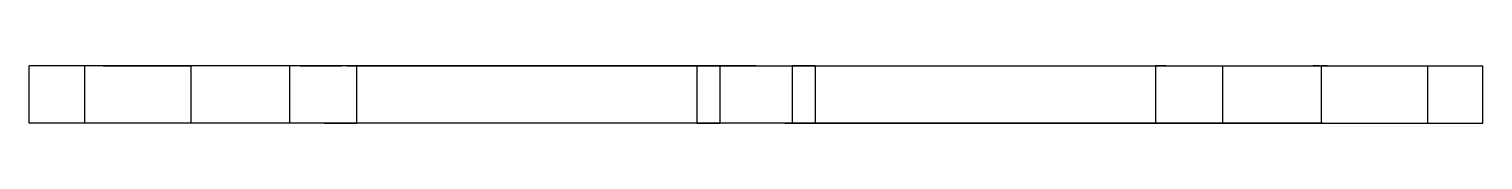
# Model space of a CAD drawing. Header units: millimetres. Extents: x -55 to 178, y -160 to 38.
# Drawn here: x 102 to 178, y -130 to -127 of the extents above; entities that cross this region are included whole.
import ezdxf

# ---------------------------------------------------------------- set-up
doc = ezdxf.new("R2010")
doc.units = ezdxf.units.MM
doc.layers.add('YZ', color=7, linetype='Continuous')

msp = doc.modelspace()

# ---------------------------------------------------------------- linework, layer by layer
at = {"layer": 'YZ'}
for p, q in [((102.068, -127), (102.008, -127)), ((102.008, -130), (102.008, -127)), ((102.188, -127), (102.068, -127)), ((102.367, -127), (102.188, -127)), ((102.607, -127), (102.367, -127)), ((102.905, -127), (102.607, -127)), ((103.262, -127), (102.905, -127)), ((103.678, -127), (103.262, -127)), ((104.15, -127), (103.678, -127)), ((104.68, -127), (104.15, -127)), ((105.265, -127), (104.68, -127)), ((104.906, -127), (104.901, -127)), ((104.901, -127), (104.901, -130)), ((104.915, -127), (104.906, -127)), ((104.93, -127), (104.915, -127)), ((104.95, -127), (104.93, -127)), ((104.974, -127), (104.95, -127)), ((105.003, -127), (104.974, -127)), ((105.037, -127), (105.003, -127)), ((105.076, -127), (105.037, -127)), ((105.119, -127), (105.076, -127)), ((105.167, -127), (105.119, -127)), ((105.219, -127), (105.167, -127)), ((105.276, -127), (105.219, -127)), ((105.905, -127), (105.265, -127)), ((105.337, -127), (105.276, -127)), ((105.402, -127), (105.337, -127)), ((105.471, -127), (105.402, -127)), ((105.545, -127), (105.471, -127)), ((105.622, -127), (105.545, -127)), ((105.703, -127), (105.622, -127)), ((105.788, -127), (105.703, -127)), ((105.876, -127), (105.788, -127)), ((105.876, -127), (105.967, -127)), ((106.599, -127), (105.905, -127)), ((105.967, -127), (106.062, -127)), ((106.062, -127), (106.16, -127)), ((106.16, -127), (106.261, -127)), ((106.261, -127), (106.364, -127)), ((106.364, -127), (106.47, -127)), ((106.47, -127), (106.579, -127)), ((106.579, -127), (106.689, -127)), ((107.346, -127), (106.599, -127)), ((106.689, -127), (106.802, -127)), ((106.802, -127), (106.917, -127)), ((106.917, -127), (107.033, -127)), ((107.033, -127), (107.151, -127)), ((107.151, -127), (107.271, -127)), ((107.271, -127), (107.391, -127)), ((108.144, -127), (107.346, -127)), ((107.391, -127), (107.513, -127)), ((107.513, -127), (107.635, -127)), ((107.635, -127), (107.758, -127)), ((107.758, -127), (107.881, -127)), ((107.881, -127), (108.004, -127)), ((108.004, -127), (108.127, -127)), ((108.127, -127), (108.251, -127)), ((108.993, -127), (108.144, -127)), ((108.251, -127), (108.373, -127)), ((108.373, -127), (108.495, -127)), ((108.495, -127), (108.617, -127)), ((108.617, -127), (108.737, -127)), ((108.737, -127), (108.856, -127)), ((108.856, -127), (108.974, -127)), ((108.974, -127), (109.091, -127)), ((109.891, -127), (108.993, -127)), ((109.091, -127), (109.205, -127)), ((109.205, -127), (109.318, -127)), ((109.318, -127), (109.428, -127)), ((109.428, -127), (109.537, -127)), ((109.537, -127), (109.643, -127)), ((109.643, -127), (109.746, -127)), ((109.746, -127), (109.847, -127)), ((109.847, -127), (109.944, -127)), ((110.836, -127), (109.891, -127)), ((109.944, -127), (110.039, -127)), ((110.039, -127), (110.13, -127)), ((110.13, -127), (110.218, -127)), ((110.218, -127), (110.302, -127)), ((110.302, -127), (110.383, -127)), ((110.383, -127), (110.46, -127)), ((110.556, -127), (110.46, -127)), ((110.46, -127), (110.46, -130)), ((110.697, -127), (110.556, -127)), ((110.882, -127), (110.697, -127)), ((111.828, -127), (110.836, -127)), ((111.112, -127), (110.882, -127)), ((111.386, -127), (111.112, -127)), ((111.703, -127), (111.386, -127)), ((112.063, -127), (111.703, -127)), ((112.864, -127), (111.828, -127)), ((112.466, -127), (112.063, -127)), ((112.911, -127), (112.466, -127)), ((113.943, -127), (112.864, -127)), ((113.396, -127), (112.911, -127)), ((113.923, -127), (113.396, -127)), ((114.489, -127), (113.923, -127)), ((115.063, -127), (113.943, -127)), ((115.093, -127), (114.489, -127)), ((116.223, -127), (115.063, -127)), ((115.736, -127), (115.093, -127)), ((115.626, -127), (115.623, -127)), ((115.623, -127), (115.623, -130)), ((115.631, -127), (115.626, -127)), ((115.64, -127), (115.631, -127)), ((115.651, -127), (115.64, -127)), ((115.664, -127), (115.651, -127)), ((115.681, -127), (115.664, -127)), ((115.7, -127), (115.681, -127)), ((115.722, -127), (115.7, -127)), ((115.746, -127), (115.722, -127)), ((116.416, -127), (115.736, -127)), ((115.773, -127), (115.746, -127)), ((115.802, -127), (115.773, -127)), ((115.834, -127), (115.802, -127)), ((115.869, -127), (115.834, -127)), ((115.906, -127), (115.869, -127)), ((115.945, -127), (115.906, -127)), ((115.986, -127), (115.945, -127)), ((116.03, -127), (115.986, -127)), ((116.075, -127), (116.03, -127)), ((116.123, -127), (116.075, -127)), ((116.173, -127), (116.123, -127)), ((116.173, -127), (116.224, -127)), ((117.42, -127), (116.223, -127)), ((116.224, -127), (116.278, -127)), ((116.278, -127), (116.333, -127)), ((116.333, -127), (116.39, -127)), ((116.39, -127), (116.448, -127)), ((117.131, -127), (116.416, -127)), ((116.448, -127), (116.508, -127)), ((116.508, -127), (116.569, -127)), ((116.569, -127), (116.631, -127)), ((116.631, -127), (116.695, -127)), ((116.695, -127), (116.76, -127)), ((116.76, -127), (116.825, -127)), ((116.825, -127), (116.892, -127)), ((116.892, -127), (116.959, -127)), ((116.959, -127), (117.027, -127)), ((117.027, -127), (117.095, -127)), ((117.095, -127), (117.164, -127)), ((117.882, -127), (117.131, -127)), ((117.164, -127), (117.234, -127)), ((117.234, -127), (117.303, -127)), ((117.303, -127), (117.373, -127)), ((117.373, -127), (117.442, -127)), ((118.653, -127), (117.42, -127)), ((117.442, -127), (117.512, -127)), ((117.512, -127), (117.581, -127)), ((117.581, -127), (117.65, -127)), ((117.65, -127), (117.718, -127)), ((117.718, -127), (117.786, -127)), ((117.786, -127), (117.853, -127)), ((117.853, -127), (117.92, -127)), ((118.665, -127), (117.882, -127)), ((117.92, -127), (117.986, -127)), ((117.986, -127), (118.05, -127)), ((118.05, -127), (118.114, -127)), ((118.114, -127), (118.176, -127)), ((118.176, -127), (118.238, -127)), ((118.238, -127), (118.297, -127)), ((118.297, -127), (118.356, -127)), ((118.412, -127), (118.356, -127)), ((118.468, -127), (118.412, -127)), ((118.521, -127), (118.468, -127)), ((118.573, -127), (118.521, -127)), ((118.622, -127), (118.573, -127)), ((118.622, -127), (118.67, -127)), ((119.92, -127), (118.653, -127)), ((118.665, -127), (119.482, -127)), ((118.716, -127), (118.67, -127)), ((118.759, -127), (118.716, -127)), ((118.801, -127), (118.759, -127)), ((118.84, -127), (118.801, -127)), ((118.876, -127), (118.84, -127)), ((118.911, -127), (118.876, -127)), ((118.943, -127), (118.911, -127)), ((118.972, -127), (118.943, -127)), ((118.999, -127), (118.972, -127)), ((119.024, -127), (118.999, -127)), ((119.045, -127), (119.024, -127)), ((119.045, -127), (119.064, -127)), ((119.081, -127), (119.064, -127)), ((119.081, -127), (119.095, -127)), ((119.095, -127), (119.106, -127)), ((119.106, -127), (119.114, -127)), ((119.114, -127), (119.119, -127)), ((119.119, -127), (119.122, -127)), ((119.122, -127), (119.122, -130)), ((119.482, -127), (120.329, -127)), ((121.219, -127), (119.92, -127)), ((120.329, -127), (121.207, -127)), ((121.207, -127), (122.113, -127)), ((122.547, -127), (121.219, -127)), ((122.113, -127), (123.046, -127)), ((123.902, -127), (122.547, -127)), ((123.046, -127), (124.006, -127)), ((125.284, -127), (123.902, -127)), ((124.006, -127), (124.989, -127)), ((124.989, -127), (125.995, -127)), ((126.688, -127), (125.284, -127)), ((125.995, -127), (127.023, -127)), ((128.114, -127), (126.688, -127)), ((127.023, -127), (128.07, -127)), ((128.07, -127), (129.136, -127)), ((129.558, -127), (128.114, -127)), ((129.136, -127), (130.218, -127)), ((131.019, -127), (129.558, -127)), ((130.218, -127), (131.315, -127)), ((132.494, -127), (131.019, -127)), ((131.315, -127), (132.425, -127)), ((132.425, -127), (133.546, -127)), ((133.981, -127), (132.494, -127)), ((133.546, -127), (134.678, -127)), ((135.477, -127), (133.981, -127)), ((134.678, -127), (135.817, -127)), ((136.981, -127), (135.477, -127)), ((135.817, -127), (136.963, -127)), ((136.902, -127), (136.9, -127)), ((136.903, -127), (136.9, -127)), ((136.9, -127), (136.9, -130)), ((136.909, -127), (136.902, -127)), ((136.91, -127), (136.903, -127)), ((136.922, -127), (136.909, -127)), ((136.923, -127), (136.91, -127)), ((136.939, -127), (136.922, -127)), ((136.94, -127), (136.923, -127)), ((136.96, -127), (136.939, -127)), ((136.94, -127), (136.962, -127)), ((136.987, -127), (136.96, -127)), ((136.989, -127), (136.962, -127)), ((136.963, -127), (138.114, -127)), ((138.489, -127), (136.981, -127)), ((137.018, -127), (136.987, -127)), ((137.021, -127), (136.989, -127)), ((137.055, -127), (137.018, -127)), ((137.021, -127), (137.057, -127)), ((137.095, -127), (137.055, -127)), ((137.098, -127), (137.057, -127)), ((137.141, -127), (137.095, -127)), ((137.144, -127), (137.098, -127)), ((137.191, -127), (137.141, -127)), ((137.194, -127), (137.144, -127)), ((137.245, -127), (137.191, -127)), ((137.194, -127), (137.249, -127)), ((137.304, -127), (137.245, -127)), ((137.308, -127), (137.249, -127)), ((137.367, -127), (137.304, -127)), ((137.371, -127), (137.308, -127)), ((137.434, -127), (137.367, -127)), ((137.438, -127), (137.371, -127)), ((137.505, -127), (137.434, -127)), ((137.51, -127), (137.438, -127)), ((137.58, -127), (137.505, -127)), ((137.51, -127), (137.585, -127)), ((137.659, -127), (137.58, -127)), ((137.585, -127), (137.665, -127)), ((137.742, -127), (137.659, -127)), ((137.665, -127), (137.748, -127)), ((137.742, -127), (137.828, -127)), ((137.748, -127), (137.834, -127)), ((137.828, -127), (137.918, -127)), ((137.834, -127), (137.924, -127)), ((137.918, -127), (138.011, -127)), ((137.924, -127), (138.017, -127)), ((138.011, -127), (138.107, -127)), ((138.017, -127), (138.114, -127)), ((138.107, -127), (138.207, -127)), ((138.114, -127), (138.114, -130)), ((138.207, -127), (138.309, -127)), ((138.309, -127), (138.413, -127)), ((138.413, -127), (138.521, -127)), ((140, -127), (138.489, -127)), ((138.521, -127), (138.63, -127)), ((138.63, -127), (138.742, -127)), ((138.742, -127), (138.856, -127)), ((138.856, -127), (138.971, -127)), ((138.971, -127), (139.088, -127)), ((139.088, -127), (139.207, -127)), ((139.207, -127), (139.327, -127)), ((139.327, -127), (139.448, -127)), ((139.448, -127), (139.57, -127)), ((139.57, -127), (139.692, -127)), ((139.692, -127), (139.815, -127)), ((139.815, -127), (139.938, -127)), ((139.938, -127), (140.062, -127)), ((140, -127), (141.511, -127)), ((140.062, -127), (140.185, -127)), ((140.185, -127), (140.308, -127)), ((140.308, -127), (140.43, -127)), ((140.43, -127), (140.552, -127)), ((140.552, -127), (140.673, -127)), ((140.673, -127), (140.793, -127)), ((140.793, -127), (140.912, -127)), ((140.912, -127), (141.029, -127)), ((141.029, -127), (141.144, -127)), ((141.144, -127), (141.258, -127)), ((141.258, -127), (141.37, -127)), ((141.37, -127), (141.479, -127)), ((141.479, -127), (141.587, -127)), ((141.511, -127), (143.019, -127)), ((141.587, -127), (141.691, -127)), ((141.691, -127), (141.793, -127)), ((141.793, -127), (141.893, -127)), ((143.037, -127), (141.886, -127)), ((141.983, -127), (141.886, -127)), ((141.886, -127), (141.886, -130)), ((141.893, -127), (141.989, -127)), ((142.076, -127), (141.983, -127)), ((141.989, -127), (142.082, -127)), ((142.166, -127), (142.076, -127)), ((142.082, -127), (142.172, -127)), ((142.252, -127), (142.166, -127)), ((142.172, -127), (142.258, -127)), ((142.335, -127), (142.252, -127)), ((142.258, -127), (142.341, -127)), ((142.415, -127), (142.335, -127)), ((142.341, -127), (142.42, -127)), ((142.49, -127), (142.415, -127)), ((142.42, -127), (142.495, -127)), ((142.562, -127), (142.49, -127)), ((142.495, -127), (142.566, -127)), ((142.562, -127), (142.629, -127)), ((142.566, -127), (142.633, -127)), ((142.692, -127), (142.629, -127)), ((142.633, -127), (142.696, -127)), ((142.751, -127), (142.692, -127)), ((142.696, -127), (142.755, -127)), ((142.806, -127), (142.751, -127)), ((142.755, -127), (142.809, -127)), ((142.806, -127), (142.856, -127)), ((142.809, -127), (142.859, -127)), ((142.902, -127), (142.856, -127)), ((142.859, -127), (142.905, -127)), ((142.943, -127), (142.902, -127)), ((142.905, -127), (142.945, -127)), ((142.979, -127), (142.943, -127)), ((142.945, -127), (142.982, -127)), ((143.011, -127), (142.979, -127)), ((142.982, -127), (143.013, -127)), ((143.038, -127), (143.011, -127)), ((143.013, -127), (143.04, -127)), ((143.019, -127), (144.523, -127)), ((143.037, -127), (144.183, -127)), ((143.06, -127), (143.038, -127)), ((143.04, -127), (143.061, -127)), ((143.06, -127), (143.077, -127)), ((143.061, -127), (143.078, -127)), ((143.09, -127), (143.077, -127)), ((143.078, -127), (143.091, -127)), ((143.097, -127), (143.09, -127)), ((143.098, -127), (143.091, -127)), ((143.1, -127), (143.097, -127)), ((143.098, -127), (143.1, -127)), ((143.1, -127), (143.1, -130)), ((144.183, -127), (145.322, -127)), ((144.523, -127), (146.019, -127)), ((145.322, -127), (146.454, -127)), ((146.019, -127), (147.506, -127)), ((146.454, -127), (147.575, -127)), ((147.506, -127), (148.981, -127)), ((147.575, -127), (148.685, -127)), ((148.685, -127), (149.782, -127)), ((148.981, -127), (150.442, -127)), ((149.782, -127), (150.864, -127)), ((150.442, -127), (151.886, -127)), ((150.864, -127), (151.93, -127)), ((151.886, -127), (153.312, -127)), ((151.93, -127), (152.977, -127)), ((152.977, -127), (154.005, -127)), ((153.312, -127), (154.716, -127)), ((154.005, -127), (155.011, -127)), ((154.716, -127), (156.098, -127)), ((155.011, -127), (155.994, -127)), ((155.994, -127), (156.954, -127)), ((156.098, -127), (157.453, -127)), ((156.954, -127), (157.887, -127)), ((157.453, -127), (158.781, -127)), ((157.887, -127), (158.793, -127)), ((158.781, -127), (160.08, -127)), ((158.793, -127), (159.671, -127)), ((159.671, -127), (160.518, -127)), ((160.08, -127), (161.347, -127)), ((160.518, -127), (161.335, -127)), ((160.881, -127), (160.878, -127)), ((160.878, -127), (160.878, -130)), ((160.886, -127), (160.881, -127)), ((160.894, -127), (160.886, -127)), ((160.905, -127), (160.894, -127)), ((160.919, -127), (160.905, -127)), ((160.936, -127), (160.919, -127)), ((160.955, -127), (160.936, -127)), ((160.976, -127), (160.955, -127)), ((161.001, -127), (160.976, -127)), ((161.028, -127), (161.001, -127)), ((161.057, -127), (161.028, -127)), ((161.089, -127), (161.057, -127)), ((161.124, -127), (161.089, -127)), ((161.16, -127), (161.124, -127)), ((161.199, -127), (161.16, -127)), ((161.241, -127), (161.199, -127)), ((161.284, -127), (161.241, -127)), ((161.33, -127), (161.284, -127)), ((161.378, -127), (161.33, -127)), ((161.335, -127), (162.118, -127)), ((161.347, -127), (162.58, -127)), ((161.427, -127), (161.378, -127)), ((161.427, -127), (161.479, -127)), ((161.479, -127), (161.532, -127)), ((161.532, -127), (161.588, -127)), ((161.588, -127), (161.644, -127)), ((161.644, -127), (161.703, -127)), ((161.703, -127), (161.762, -127)), ((161.762, -127), (161.824, -127)), ((161.824, -127), (161.886, -127)), ((161.886, -127), (161.95, -127)), ((161.95, -127), (162.014, -127)), ((162.014, -127), (162.08, -127)), ((162.08, -127), (162.147, -127)), ((162.118, -127), (162.869, -127)), ((162.147, -127), (162.214, -127)), ((162.214, -127), (162.282, -127)), ((162.282, -127), (162.35, -127)), ((162.35, -127), (162.419, -127)), ((162.419, -127), (162.488, -127)), ((162.488, -127), (162.558, -127)), ((162.558, -127), (162.627, -127)), ((162.58, -127), (163.777, -127)), ((162.627, -127), (162.697, -127)), ((162.697, -127), (162.766, -127)), ((162.766, -127), (162.836, -127)), ((162.836, -127), (162.905, -127)), ((162.869, -127), (163.584, -127)), ((162.905, -127), (162.973, -127)), ((162.973, -127), (163.041, -127)), ((163.041, -127), (163.108, -127)), ((163.108, -127), (163.175, -127)), ((163.175, -127), (163.24, -127)), ((163.24, -127), (163.305, -127)), ((163.305, -127), (163.369, -127)), ((163.369, -127), (163.431, -127)), ((163.431, -127), (163.492, -127)), ((163.492, -127), (163.552, -127)), ((163.552, -127), (163.61, -127)), ((163.584, -127), (164.264, -127)), ((163.61, -127), (163.667, -127)), ((163.667, -127), (163.722, -127)), ((163.722, -127), (163.776, -127)), ((163.776, -127), (163.827, -127)), ((163.777, -127), (164.937, -127)), ((163.827, -127), (163.877, -127)), ((163.877, -127), (163.925, -127)), ((163.925, -127), (163.97, -127)), ((163.97, -127), (164.014, -127)), ((164.014, -127), (164.055, -127)), ((164.055, -127), (164.094, -127)), ((164.094, -127), (164.131, -127)), ((164.131, -127), (164.166, -127)), ((164.166, -127), (164.198, -127)), ((164.198, -127), (164.227, -127)), ((164.227, -127), (164.254, -127)), ((164.254, -127), (164.278, -127)), ((164.264, -127), (164.907, -127)), ((164.278, -127), (164.3, -127)), ((164.3, -127), (164.319, -127)), ((164.319, -127), (164.336, -127)), ((164.336, -127), (164.349, -127)), ((164.349, -127), (164.36, -127)), ((164.36, -127), (164.369, -127)), ((164.369, -127), (164.374, -127)), ((164.374, -127), (164.377, -127)), ((164.377, -127), (164.377, -130)), ((164.907, -127), (165.511, -127)), ((164.937, -127), (166.057, -127)), ((165.511, -127), (166.077, -127)), ((166.057, -127), (167.136, -127)), ((166.077, -127), (166.604, -127)), ((166.604, -127), (167.089, -127)), ((167.089, -127), (167.534, -127)), ((167.136, -127), (168.172, -127)), ((167.534, -127), (167.937, -127)), ((167.937, -127), (168.297, -127)), ((168.172, -127), (169.164, -127)), ((168.297, -127), (168.614, -127)), ((168.614, -127), (168.888, -127)), ((168.888, -127), (169.118, -127)), ((169.303, -127), (169.118, -127)), ((169.164, -127), (170.109, -127)), ((169.444, -127), (169.303, -127)), ((169.444, -127), (169.54, -127)), ((169.617, -127), (169.54, -127)), ((169.54, -127), (169.54, -130)), ((169.698, -127), (169.617, -127)), ((169.782, -127), (169.698, -127)), ((169.87, -127), (169.782, -127)), ((169.87, -127), (169.961, -127)), ((169.961, -127), (170.056, -127)), ((170.056, -127), (170.153, -127)), ((170.109, -127), (171.007, -127)), ((170.153, -127), (170.254, -127)), ((170.254, -127), (170.357, -127)), ((170.357, -127), (170.463, -127)), ((170.463, -127), (170.572, -127)), ((170.572, -127), (170.682, -127)), ((170.682, -127), (170.795, -127)), ((170.795, -127), (170.909, -127)), ((170.909, -127), (171.026, -127)), ((171.007, -127), (171.856, -127)), ((171.026, -127), (171.144, -127)), ((171.144, -127), (171.263, -127)), ((171.263, -127), (171.383, -127)), ((171.383, -127), (171.505, -127)), ((171.505, -127), (171.627, -127)), ((171.627, -127), (171.749, -127)), ((171.749, -127), (171.873, -127)), ((171.856, -127), (172.654, -127)), ((171.873, -127), (171.996, -127)), ((171.996, -127), (172.119, -127)), ((172.119, -127), (172.242, -127)), ((172.242, -127), (172.365, -127)), ((172.365, -127), (172.487, -127)), ((172.487, -127), (172.609, -127)), ((172.609, -127), (172.729, -127)), ((172.654, -127), (173.401, -127)), ((172.729, -127), (172.849, -127)), ((172.849, -127), (172.967, -127)), ((172.967, -127), (173.083, -127)), ((173.083, -127), (173.198, -127)), ((173.198, -127), (173.311, -127)), ((173.311, -127), (173.421, -127)), ((173.401, -127), (174.095, -127)), ((173.421, -127), (173.53, -127)), ((173.53, -127), (173.636, -127)), ((173.636, -127), (173.739, -127)), ((173.739, -127), (173.84, -127)), ((173.84, -127), (173.938, -127)), ((173.938, -127), (174.033, -127)), ((174.033, -127), (174.124, -127)), ((174.095, -127), (174.735, -127)), ((174.124, -127), (174.212, -127)), ((174.212, -127), (174.297, -127)), ((174.297, -127), (174.378, -127)), ((174.378, -127), (174.455, -127)), ((174.455, -127), (174.529, -127)), ((174.529, -127), (174.598, -127)), ((174.598, -127), (174.663, -127)), ((174.663, -127), (174.724, -127)), ((174.724, -127), (174.781, -127)), ((174.735, -127), (175.32, -127)), ((174.781, -127), (174.833, -127)), ((174.833, -127), (174.881, -127)), ((174.881, -127), (174.924, -127)), ((174.924, -127), (174.963, -127)), ((174.963, -127), (174.997, -127)), ((174.997, -127), (175.026, -127)), ((175.026, -127), (175.05, -127)), ((175.05, -127), (175.07, -127)), ((175.07, -127), (175.085, -127)), ((175.085, -127), (175.094, -127)), ((175.094, -127), (175.099, -127)), ((175.099, -127), (175.099, -130)), ((175.32, -127), (175.85, -127)), ((175.85, -127), (176.322, -127)), ((176.322, -127), (176.738, -127)), ((176.738, -127), (177.095, -127)), ((177.095, -127), (177.393, -127)), ((177.393, -127), (177.633, -127)), ((177.633, -127), (177.812, -127)), ((177.812, -127), (177.932, -127)), ((177.932, -127), (177.992, -127)), ((177.992, -130), (177.992, -127)), ((102.068, -130), (102.008, -130)), ((102.188, -130), (102.068, -130)), ((102.367, -130), (102.188, -130)), ((102.607, -130), (102.367, -130)), ((102.905, -130), (102.607, -130)), ((103.262, -130), (102.905, -130)), ((103.678, -130), (103.262, -130)), ((104.15, -130), (103.678, -130)), ((104.68, -130), (104.15, -130)), ((105.265, -130), (104.68, -130)), ((104.906, -130), (104.901, -130)), ((104.915, -130), (104.906, -130)), ((104.93, -130), (104.915, -130)), ((104.95, -130), (104.93, -130)), ((104.974, -130), (104.95, -130)), ((105.003, -130), (104.974, -130)), ((105.037, -130), (105.003, -130)), ((105.076, -130), (105.037, -130)), ((105.119, -130), (105.076, -130)), ((105.167, -130), (105.119, -130)), ((105.219, -130), (105.167, -130)), ((105.276, -130), (105.219, -130)), ((105.905, -130), (105.265, -130)), ((105.337, -130), (105.276, -130)), ((105.402, -130), (105.337, -130)), ((105.471, -130), (105.402, -130)), ((105.545, -130), (105.471, -130)), ((105.622, -130), (105.545, -130)), ((105.703, -130), (105.622, -130)), ((105.788, -130), (105.703, -130)), ((105.876, -130), (105.788, -130)), ((105.967, -130), (105.876, -130)), ((106.599, -130), (105.905, -130)), ((106.062, -130), (105.967, -130)), ((106.16, -130), (106.062, -130)), ((106.261, -130), (106.16, -130)), ((106.364, -130), (106.261, -130)), ((106.47, -130), (106.364, -130)), ((106.579, -130), (106.47, -130)), ((106.689, -130), (106.579, -130)), ((107.346, -130), (106.599, -130)), ((106.802, -130), (106.689, -130)), ((106.917, -130), (106.802, -130)), ((107.033, -130), (106.917, -130)), ((107.151, -130), (107.033, -130)), ((107.271, -130), (107.151, -130)), ((107.391, -130), (107.271, -130)), ((108.144, -130), (107.346, -130)), ((107.513, -130), (107.391, -130)), ((107.635, -130), (107.513, -130)), ((107.758, -130), (107.635, -130)), ((107.881, -130), (107.758, -130)), ((108.004, -130), (107.881, -130)), ((108.127, -130), (108.004, -130)), ((108.251, -130), (108.127, -130)), ((108.993, -130), (108.144, -130)), ((108.373, -130), (108.251, -130)), ((108.495, -130), (108.373, -130)), ((108.617, -130), (108.495, -130)), ((108.737, -130), (108.617, -130)), ((108.856, -130), (108.737, -130)), ((108.974, -130), (108.856, -130)), ((109.091, -130), (108.974, -130)), ((109.891, -130), (108.993, -130)), ((109.205, -130), (109.091, -130)), ((109.318, -130), (109.205, -130)), ((109.428, -130), (109.318, -130)), ((109.537, -130), (109.428, -130)), ((109.643, -130), (109.537, -130)), ((109.746, -130), (109.643, -130)), ((109.847, -130), (109.746, -130)), ((109.944, -130), (109.847, -130)), ((110.836, -130), (109.891, -130)), ((110.039, -130), (109.944, -130)), ((110.13, -130), (110.039, -130)), ((110.218, -130), (110.13, -130)), ((110.302, -130), (110.218, -130)), ((110.383, -130), (110.302, -130)), ((110.46, -130), (110.383, -130)), ((110.556, -130), (110.46, -130)), ((110.697, -130), (110.556, -130)), ((110.882, -130), (110.697, -130)), ((111.828, -130), (110.836, -130)), ((111.112, -130), (110.882, -130)), ((111.386, -130), (111.112, -130)), ((111.703, -130), (111.386, -130)), ((112.063, -130), (111.703, -130)), ((112.864, -130), (111.828, -130)), ((112.466, -130), (112.063, -130)), ((112.911, -130), (112.466, -130)), ((113.943, -130), (112.864, -130)), ((113.396, -130), (112.911, -130)), ((113.923, -130), (113.396, -130)), ((114.489, -130), (113.923, -130)), ((115.063, -130), (113.943, -130)), ((115.093, -130), (114.489, -130)), ((116.223, -130), (115.063, -130)), ((115.736, -130), (115.093, -130)), ((115.626, -130), (115.623, -130)), ((115.631, -130), (115.626, -130)), ((115.64, -130), (115.631, -130)), ((115.651, -130), (115.64, -130)), ((115.664, -130), (115.651, -130)), ((115.681, -130), (115.664, -130)), ((115.7, -130), (115.681, -130)), ((115.722, -130), (115.7, -130)), ((115.746, -130), (115.722, -130)), ((116.416, -130), (115.736, -130)), ((115.773, -130), (115.746, -130)), ((115.802, -130), (115.773, -130)), ((115.834, -130), (115.802, -130)), ((115.869, -130), (115.834, -130)), ((115.906, -130), (115.869, -130)), ((115.945, -130), (115.906, -130)), ((115.986, -130), (115.945, -130)), ((116.03, -130), (115.986, -130)), ((116.075, -130), (116.03, -130)), ((116.123, -130), (116.075, -130)), ((116.173, -130), (116.123, -130)), ((116.224, -130), (116.173, -130)), ((117.42, -130), (116.223, -130)), ((116.278, -130), (116.224, -130)), ((116.333, -130), (116.278, -130)), ((116.39, -130), (116.333, -130)), ((116.448, -130), (116.39, -130)), ((117.131, -130), (116.416, -130)), ((116.508, -130), (116.448, -130)), ((116.569, -130), (116.508, -130)), ((116.631, -130), (116.569, -130)), ((116.695, -130), (116.631, -130)), ((116.76, -130), (116.695, -130)), ((116.825, -130), (116.76, -130)), ((116.892, -130), (116.825, -130)), ((116.959, -130), (116.892, -130)), ((117.027, -130), (116.959, -130)), ((117.095, -130), (117.027, -130)), ((117.164, -130), (117.095, -130)), ((117.882, -130), (117.131, -130)), ((117.234, -130), (117.164, -130)), ((117.303, -130), (117.234, -130)), ((117.373, -130), (117.303, -130)), ((117.442, -130), (117.373, -130)), ((118.653, -130), (117.42, -130)), ((117.442, -130), (117.512, -130)), ((117.512, -130), (117.581, -130)), ((117.581, -130), (117.65, -130)), ((117.65, -130), (117.718, -130)), ((117.718, -130), (117.786, -130)), ((117.786, -130), (117.853, -130)), ((117.853, -130), (117.92, -130)), ((118.665, -130), (117.882, -130)), ((117.92, -130), (117.986, -130)), ((117.986, -130), (118.05, -130)), ((118.05, -130), (118.114, -130)), ((118.114, -130), (118.176, -130)), ((118.176, -130), (118.238, -130)), ((118.238, -130), (118.297, -130)), ((118.297, -130), (118.356, -130)), ((118.356, -130), (118.412, -130)), ((118.412, -130), (118.468, -130)), ((118.468, -130), (118.521, -130)), ((118.521, -130), (118.573, -130)), ((118.573, -130), (118.622, -130)), ((118.622, -130), (118.67, -130)), ((119.92, -130), (118.653, -130)), ((119.482, -130), (118.665, -130)), ((118.67, -130), (118.716, -130)), ((118.716, -130), (118.759, -130)), ((118.759, -130), (118.801, -130)), ((118.801, -130), (118.84, -130)), ((118.84, -130), (118.876, -130)), ((118.876, -130), (118.911, -130)), ((118.911, -130), (118.943, -130)), ((118.943, -130), (118.972, -130)), ((118.972, -130), (118.999, -130)), ((118.999, -130), (119.024, -130)), ((119.024, -130), (119.045, -130)), ((119.045, -130), (119.064, -130)), ((119.064, -130), (119.081, -130)), ((119.081, -130), (119.095, -130)), ((119.095, -130), (119.106, -130)), ((119.106, -130), (119.114, -130)), ((119.114, -130), (119.119, -130)), ((119.119, -130), (119.122, -130)), ((120.329, -130), (119.482, -130)), ((121.219, -130), (119.92, -130)), ((121.207, -130), (120.329, -130)), ((122.113, -130), (121.207, -130)), ((122.547, -130), (121.219, -130)), ((123.046, -130), (122.113, -130)), ((123.902, -130), (122.547, -130)), ((124.006, -130), (123.046, -130)), ((125.284, -130), (123.902, -130)), ((124.989, -130), (124.006, -130)), ((125.995, -130), (124.989, -130)), ((126.688, -130), (125.284, -130)), ((127.023, -130), (125.995, -130)), ((128.114, -130), (126.688, -130)), ((128.07, -130), (127.023, -130)), ((129.136, -130), (128.07, -130)), ((129.558, -130), (128.114, -130)), ((130.218, -130), (129.136, -130)), ((131.019, -130), (129.558, -130)), ((131.315, -130), (130.218, -130)), ((132.494, -130), (131.019, -130)), ((132.425, -130), (131.315, -130)), ((133.546, -130), (132.425, -130)), ((133.981, -130), (132.494, -130)), ((134.678, -130), (133.546, -130)), ((135.477, -130), (133.981, -130)), ((135.817, -130), (134.678, -130)), ((136.981, -130), (135.477, -130)), ((136.963, -130), (135.817, -130)), ((136.902, -130), (136.9, -130)), ((136.9, -130), (136.903, -130)), ((136.909, -130), (136.902, -130)), ((136.903, -130), (136.91, -130)), ((136.922, -130), (136.909, -130)), ((136.91, -130), (136.923, -130)), ((136.939, -130), (136.922, -130)), ((136.923, -130), (136.94, -130)), ((136.96, -130), (136.939, -130)), ((136.94, -130), (136.962, -130)), ((136.987, -130), (136.96, -130)), ((136.962, -130), (136.989, -130)), ((138.114, -130), (136.963, -130)), ((138.489, -130), (136.981, -130)), ((137.018, -130), (136.987, -130)), ((136.989, -130), (137.021, -130)), ((137.055, -130), (137.018, -130)), ((137.021, -130), (137.057, -130)), ((137.095, -130), (137.055, -130)), ((137.057, -130), (137.098, -130)), ((137.141, -130), (137.095, -130)), ((137.098, -130), (137.144, -130)), ((137.191, -130), (137.141, -130)), ((137.144, -130), (137.194, -130)), ((137.245, -130), (137.191, -130)), ((137.194, -130), (137.249, -130)), ((137.304, -130), (137.245, -130)), ((137.249, -130), (137.308, -130)), ((137.367, -130), (137.304, -130)), ((137.308, -130), (137.371, -130)), ((137.434, -130), (137.367, -130)), ((137.371, -130), (137.438, -130)), ((137.505, -130), (137.434, -130)), ((137.438, -130), (137.51, -130)), ((137.58, -130), (137.505, -130)), ((137.51, -130), (137.585, -130)), ((137.659, -130), (137.58, -130)), ((137.585, -130), (137.665, -130)), ((137.742, -130), (137.659, -130)), ((137.665, -130), (137.748, -130)), ((137.828, -130), (137.742, -130)), ((137.748, -130), (137.834, -130)), ((137.918, -130), (137.828, -130)), ((137.834, -130), (137.924, -130)), ((138.011, -130), (137.918, -130)), ((137.924, -130), (138.017, -130)), ((138.107, -130), (138.011, -130)), ((138.017, -130), (138.114, -130)), ((138.207, -130), (138.107, -130)), ((138.309, -130), (138.207, -130)), ((138.413, -130), (138.309, -130)), ((138.521, -130), (138.413, -130)), ((140, -130), (138.489, -130)), ((138.63, -130), (138.521, -130)), ((138.742, -130), (138.63, -130)), ((138.856, -130), (138.742, -130)), ((138.971, -130), (138.856, -130)), ((139.088, -130), (138.971, -130)), ((139.207, -130), (139.088, -130)), ((139.327, -130), (139.207, -130)), ((139.448, -130), (139.327, -130)), ((139.57, -130), (139.448, -130)), ((139.692, -130), (139.57, -130)), ((139.815, -130), (139.692, -130)), ((139.938, -130), (139.815, -130)), ((140.062, -130), (139.938, -130)), ((141.511, -130), (140, -130)), ((140.185, -130), (140.062, -130)), ((140.308, -130), (140.185, -130)), ((140.43, -130), (140.308, -130)), ((140.552, -130), (140.43, -130)), ((140.673, -130), (140.552, -130)), ((140.793, -130), (140.673, -130)), ((140.912, -130), (140.793, -130)), ((141.029, -130), (140.912, -130)), ((141.144, -130), (141.029, -130)), ((141.258, -130), (141.144, -130)), ((141.37, -130), (141.258, -130)), ((141.479, -130), (141.37, -130)), ((141.587, -130), (141.479, -130)), ((141.511, -130), (143.019, -130)), ((141.691, -130), (141.587, -130)), ((141.793, -130), (141.691, -130)), ((141.893, -130), (141.793, -130)), ((143.037, -130), (141.886, -130)), ((141.886, -130), (141.983, -130)), ((141.989, -130), (141.893, -130)), ((141.983, -130), (142.076, -130)), ((142.082, -130), (141.989, -130)), ((142.076, -130), (142.166, -130)), ((142.172, -130), (142.082, -130)), ((142.166, -130), (142.252, -130)), ((142.258, -130), (142.172, -130)), ((142.252, -130), (142.335, -130)), ((142.341, -130), (142.258, -130)), ((142.335, -130), (142.415, -130)), ((142.42, -130), (142.341, -130)), ((142.415, -130), (142.49, -130)), ((142.495, -130), (142.42, -130)), ((142.49, -130), (142.562, -130)), ((142.566, -130), (142.495, -130)), ((142.562, -130), (142.629, -130)), ((142.633, -130), (142.566, -130)), ((142.629, -130), (142.692, -130)), ((142.696, -130), (142.633, -130)), ((142.692, -130), (142.751, -130)), ((142.755, -130), (142.696, -130)), ((142.751, -130), (142.806, -130)), ((142.809, -130), (142.755, -130)), ((142.806, -130), (142.856, -130)), ((142.859, -130), (142.809, -130)), ((142.856, -130), (142.902, -130)), ((142.905, -130), (142.859, -130)), ((142.902, -130), (142.943, -130)), ((142.945, -130), (142.905, -130)), ((142.943, -130), (142.979, -130)), ((142.982, -130), (142.945, -130)), ((142.979, -130), (143.011, -130)), ((143.013, -130), (142.982, -130)), ((143.011, -130), (143.038, -130)), ((143.04, -130), (143.013, -130)), ((143.019, -130), (144.523, -130)), ((144.183, -130), (143.037, -130)), ((143.038, -130), (143.06, -130)), ((143.061, -130), (143.04, -130)), ((143.06, -130), (143.077, -130)), ((143.078, -130), (143.061, -130)), ((143.077, -130), (143.09, -130)), ((143.091, -130), (143.078, -130)), ((143.09, -130), (143.097, -130)), ((143.098, -130), (143.091, -130)), ((143.097, -130), (143.1, -130)), ((143.1, -130), (143.098, -130)), ((145.322, -130), (144.183, -130)), ((144.523, -130), (146.019, -130)), ((146.454, -130), (145.322, -130)), ((146.019, -130), (147.506, -130)), ((147.575, -130), (146.454, -130)), ((147.506, -130), (148.981, -130)), ((148.685, -130), (147.575, -130)), ((149.782, -130), (148.685, -130)), ((148.981, -130), (150.442, -130)), ((150.864, -130), (149.782, -130)), ((150.442, -130), (151.886, -130)), ((151.93, -130), (150.864, -130)), ((151.886, -130), (153.312, -130)), ((152.977, -130), (151.93, -130)), ((154.005, -130), (152.977, -130)), ((153.312, -130), (154.716, -130)), ((155.011, -130), (154.005, -130)), ((154.716, -130), (156.098, -130)), ((155.994, -130), (155.011, -130)), ((156.954, -130), (155.994, -130)), ((156.098, -130), (157.453, -130)), ((157.887, -130), (156.954, -130)), ((157.453, -130), (158.781, -130)), ((158.793, -130), (157.887, -130)), ((158.781, -130), (160.08, -130)), ((159.671, -130), (158.793, -130)), ((160.518, -130), (159.671, -130)), ((160.08, -130), (161.347, -130)), ((161.335, -130), (160.518, -130)), ((160.881, -130), (160.878, -130)), ((160.886, -130), (160.881, -130)), ((160.894, -130), (160.886, -130)), ((160.905, -130), (160.894, -130)), ((160.919, -130), (160.905, -130)), ((160.936, -130), (160.919, -130)), ((160.955, -130), (160.936, -130)), ((160.976, -130), (160.955, -130)), ((161.001, -130), (160.976, -130)), ((161.028, -130), (161.001, -130)), ((161.057, -130), (161.028, -130)), ((161.089, -130), (161.057, -130)), ((161.124, -130), (161.089, -130)), ((161.16, -130), (161.124, -130)), ((161.199, -130), (161.16, -130)), ((161.241, -130), (161.199, -130)), ((161.284, -130), (161.241, -130)), ((161.33, -130), (161.284, -130)), ((161.378, -130), (161.33, -130)), ((162.118, -130), (161.335, -130)), ((161.347, -130), (162.58, -130)), ((161.427, -130), (161.378, -130)), ((161.479, -130), (161.427, -130)), ((161.532, -130), (161.479, -130)), ((161.588, -130), (161.532, -130)), ((161.644, -130), (161.588, -130)), ((161.703, -130), (161.644, -130)), ((161.762, -130), (161.703, -130)), ((161.824, -130), (161.762, -130)), ((161.886, -130), (161.824, -130)), ((161.95, -130), (161.886, -130)), ((162.014, -130), (161.95, -130)), ((162.08, -130), (162.014, -130)), ((162.147, -130), (162.08, -130)), ((162.869, -130), (162.118, -130)), ((162.214, -130), (162.147, -130)), ((162.282, -130), (162.214, -130)), ((162.35, -130), (162.282, -130)), ((162.419, -130), (162.35, -130)), ((162.488, -130), (162.419, -130)), ((162.558, -130), (162.488, -130)), ((162.627, -130), (162.558, -130)), ((162.58, -130), (163.777, -130)), ((162.697, -130), (162.627, -130)), ((162.697, -130), (162.766, -130)), ((162.766, -130), (162.836, -130)), ((162.836, -130), (162.905, -130)), ((163.584, -130), (162.869, -130)), ((162.905, -130), (162.973, -130)), ((162.973, -130), (163.041, -130)), ((163.041, -130), (163.108, -130)), ((163.108, -130), (163.175, -130)), ((163.175, -130), (163.24, -130)), ((163.24, -130), (163.305, -130)), ((163.305, -130), (163.369, -130)), ((163.369, -130), (163.431, -130)), ((163.431, -130), (163.492, -130)), ((163.492, -130), (163.552, -130)), ((163.552, -130), (163.61, -130)), ((164.264, -130), (163.584, -130)), ((163.61, -130), (163.667, -130)), ((163.667, -130), (163.722, -130)), ((163.722, -130), (163.776, -130)), ((163.776, -130), (163.827, -130)), ((163.777, -130), (164.937, -130)), ((163.827, -130), (163.877, -130)), ((163.877, -130), (163.925, -130)), ((163.925, -130), (163.97, -130)), ((163.97, -130), (164.014, -130)), ((164.014, -130), (164.055, -130)), ((164.055, -130), (164.094, -130)), ((164.094, -130), (164.131, -130)), ((164.131, -130), (164.166, -130)), ((164.166, -130), (164.198, -130)), ((164.198, -130), (164.227, -130)), ((164.227, -130), (164.254, -130)), ((164.254, -130), (164.278, -130)), ((164.907, -130), (164.264, -130)), ((164.278, -130), (164.3, -130)), ((164.3, -130), (164.319, -130)), ((164.319, -130), (164.336, -130)), ((164.336, -130), (164.349, -130)), ((164.349, -130), (164.36, -130)), ((164.36, -130), (164.369, -130)), ((164.369, -130), (164.374, -130)), ((164.374, -130), (164.377, -130)), ((165.511, -130), (164.907, -130)), ((164.937, -130), (166.057, -130)), ((166.077, -130), (165.511, -130)), ((166.057, -130), (167.136, -130)), ((166.604, -130), (166.077, -130)), ((167.089, -130), (166.604, -130)), ((167.534, -130), (167.089, -130)), ((167.136, -130), (168.172, -130)), ((167.937, -130), (167.534, -130)), ((168.297, -130), (167.937, -130)), ((168.172, -130), (169.164, -130)), ((168.614, -130), (168.297, -130)), ((168.888, -130), (168.614, -130)), ((169.118, -130), (168.888, -130)), ((169.303, -130), (169.118, -130)), ((169.164, -130), (170.109, -130)), ((169.444, -130), (169.303, -130)), ((169.54, -130), (169.444, -130)), ((169.617, -130), (169.54, -130)), ((169.617, -130), (169.698, -130)), ((169.698, -130), (169.782, -130)), ((169.782, -130), (169.87, -130)), ((169.87, -130), (169.961, -130)), ((169.961, -130), (170.056, -130)), ((170.056, -130), (170.153, -130)), ((170.109, -130), (171.007, -130)), ((170.153, -130), (170.254, -130)), ((170.254, -130), (170.357, -130)), ((170.357, -130), (170.463, -130)), ((170.463, -130), (170.572, -130)), ((170.572, -130), (170.682, -130)), ((170.682, -130), (170.795, -130)), ((170.795, -130), (170.909, -130)), ((170.909, -130), (171.026, -130)), ((171.007, -130), (171.856, -130)), ((171.026, -130), (171.144, -130)), ((171.144, -130), (171.263, -130)), ((171.263, -130), (171.383, -130)), ((171.383, -130), (171.505, -130)), ((171.505, -130), (171.627, -130)), ((171.627, -130), (171.749, -130)), ((171.749, -130), (171.873, -130)), ((171.856, -130), (172.654, -130)), ((171.873, -130), (171.996, -130)), ((171.996, -130), (172.119, -130)), ((172.119, -130), (172.242, -130)), ((172.242, -130), (172.365, -130)), ((172.365, -130), (172.487, -130)), ((172.487, -130), (172.609, -130)), ((172.609, -130), (172.729, -130)), ((172.654, -130), (173.401, -130)), ((172.729, -130), (172.849, -130)), ((172.849, -130), (172.967, -130)), ((172.967, -130), (173.083, -130)), ((173.083, -130), (173.198, -130)), ((173.198, -130), (173.311, -130)), ((173.311, -130), (173.421, -130)), ((173.401, -130), (174.095, -130)), ((173.421, -130), (173.53, -130)), ((173.53, -130), (173.636, -130)), ((173.636, -130), (173.739, -130)), ((173.739, -130), (173.84, -130)), ((173.84, -130), (173.938, -130)), ((173.938, -130), (174.033, -130)), ((174.033, -130), (174.124, -130)), ((174.095, -130), (174.735, -130)), ((174.124, -130), (174.212, -130)), ((174.212, -130), (174.297, -130)), ((174.297, -130), (174.378, -130)), ((174.378, -130), (174.455, -130)), ((174.455, -130), (174.529, -130)), ((174.529, -130), (174.598, -130)), ((174.598, -130), (174.663, -130)), ((174.663, -130), (174.724, -130)), ((174.724, -130), (174.781, -130)), ((174.735, -130), (175.32, -130)), ((174.781, -130), (174.833, -130)), ((174.833, -130), (174.881, -130)), ((174.881, -130), (174.924, -130)), ((174.924, -130), (174.963, -130)), ((174.963, -130), (174.997, -130)), ((174.997, -130), (175.026, -130)), ((175.026, -130), (175.05, -130)), ((175.05, -130), (175.07, -130)), ((175.07, -130), (175.085, -130)), ((175.085, -130), (175.094, -130)), ((175.094, -130), (175.099, -130)), ((175.32, -130), (175.85, -130)), ((175.85, -130), (176.322, -130)), ((176.322, -130), (176.738, -130)), ((176.738, -130), (177.095, -130)), ((177.095, -130), (177.393, -130)), ((177.393, -130), (177.633, -130)), ((177.633, -130), (177.812, -130)), ((177.812, -130), (177.932, -130)), ((177.932, -130), (177.992, -130))]:
    msp.add_line(p, q, dxfattribs=at)

doc.saveas('drawing.dxf')
